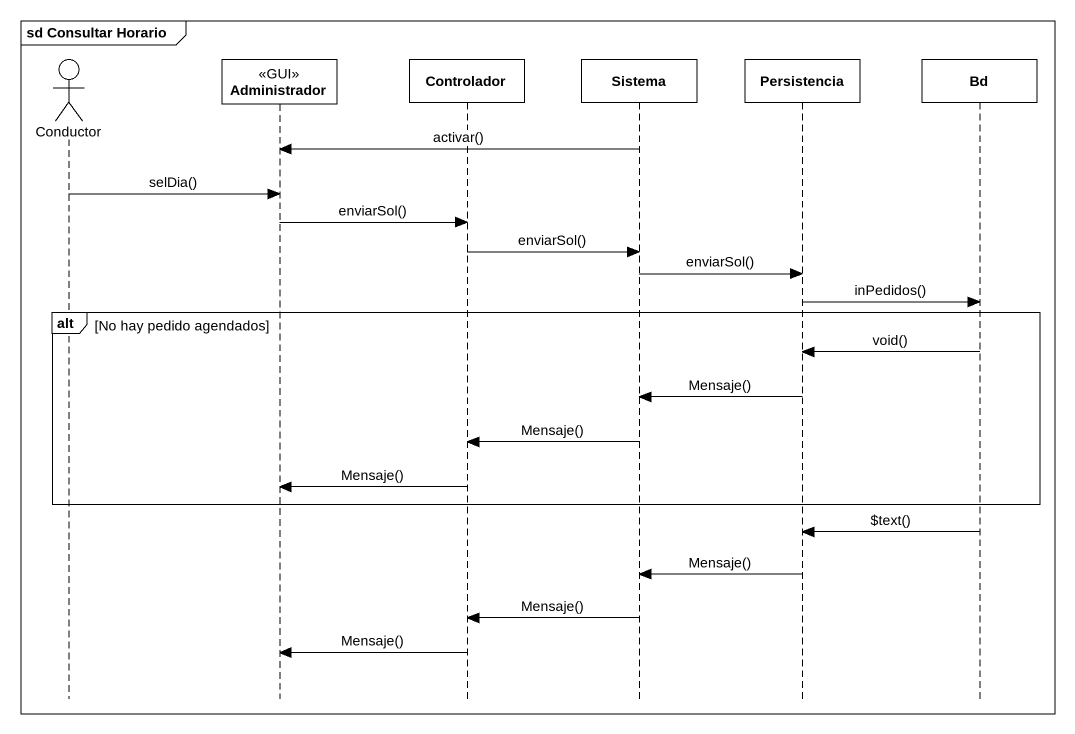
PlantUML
@startuml
mainframe sd Consultar Horario
hide footbox
actor Conductor
participant Administrador <<GUI>>
participant Controlador
participant Sistema
participant Persistencia
participant Bd

Sistema -> Administrador : activar()
Conductor -> Administrador : selDia()
Administrador -> Controlador : enviarSol()
Controlador -> Sistema : enviarSol()
Sistema -> Persistencia : enviarSol()
Persistencia -> Bd : inPedidos()
alt No hay pedido agendados
  Bd -> Persistencia : void()
  Persistencia -> Sistema : Mensaje()
  Sistema -> Controlador : Mensaje()
  Controlador -> Administrador : Mensaje()
end
Bd -> Persistencia : ~$text()
Persistencia -> Sistema : Mensaje()
Sistema -> Controlador : Mensaje()
Controlador -> Administrador : Mensaje()
@enduml
